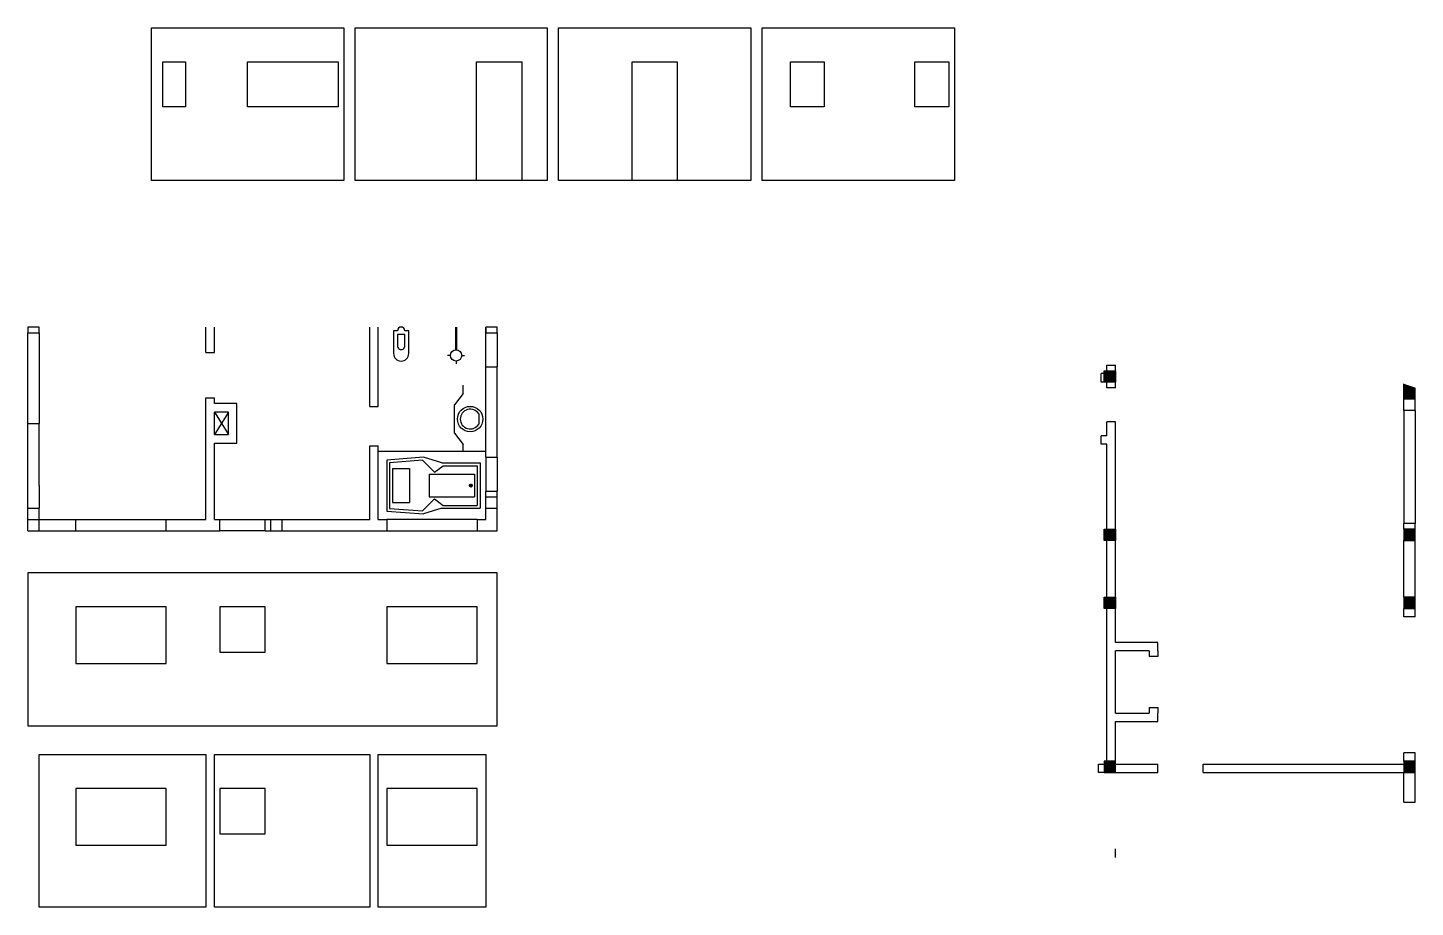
# Model space of a CAD drawing. Header units: inches. Extents: x 9 to 2463, y -537 to 1017.
import ezdxf

# ---------------------------------------------------------------- set-up
doc = ezdxf.new("R2010")
doc.units = ezdxf.units.IN
doc.header["$MEASUREMENT"] = 0
for name, color, linetype in [('Paredes PB', 6, 'Continuous'), ('Texturas', 1, 'Continuous'), ('Vista PB', 2, 'Continuous')]:
    doc.layers.add(name, color=color, linetype=linetype)

# ---------------------------------------------------------------- blocks, each defined once
blk = doc.blocks.new('Bacia Sanitária')
at = {"layer": 'Texturas'}
for points in [[(-49, 50), (-49, 100), (-349, 100)], [(-253, -50), (-99, -50), (-99, 50), (-253, 50)], [(-349, -100), (-49, -100), (-49, -50)]]:
    blk.add_lwpolyline(points, dxfattribs=at)
for centre, radius, start, end in [((-349, 0), 100, 90, 270), ((-248, 0), 50.2, 84.5474, 275.4526), ((-50, 0), 50, 271.7125, 88.2875)]:
    blk.add_arc(centre, radius, start, end, dxfattribs=at)

msp = doc.modelspace()

# ---------------------------------------------------------------- hatches: boundary and pattern name
at = {"layer": 'Paredes PB'}
for points in [[(1932.6, 410.7), (1912.6, 410.7), (1912.6, 390.7), (1932.6, 390.7)], [(2462, 381.4), (2442, 388.2), (2442, 361.4), (2462, 361.4)], [(1932.6, 130.7), (1912.6, 130.7), (1912.6, 110.7), (1932.6, 110.7)], [(2442.6, 110.7), (2462.6, 110.7), (2462.6, 130.7), (2442.6, 130.7)], [(1932.6, 10.7), (1912.6, 10.7), (1912.6, -9.3), (1932.6, -9.3)], [(2442.6, 10.7), (2442.6, -9.3), (2462.6, -9.3), (2462.6, 10.7)], [(1912.6, -279.3), (1912.6, -299.3), (1932.6, -299.3), (1932.6, -279.3)], [(2462.6, -299.3), (2462.6, -279.3), (2442.6, -279.3), (2442.6, -299.3)]]:
    msp.add_hatch(color=256, dxfattribs=at).paths.add_polyline_path(points)

# ---------------------------------------------------------------- linework, layer by layer
for points in [[(227.5, 1017.2), (567.5, 1017.2), (567.5, 747.2), (227.5, 747.2)], [(587.5, 1017.2), (927.5, 1017.2), (927.5, 747.2), (587.5, 747.2)], [(947.5, 1017.2), (1287.5, 1017.2), (1287.5, 747.2), (947.5, 747.2)], [(1307.5, 1017.2), (1647.5, 1017.2), (1647.5, 747.2), (1307.5, 747.2)], [(247.5, 957.2), (287.5, 957.2), (287.5, 877.2), (247.5, 877.2)], [(397.5, 957.2), (557.5, 957.2), (557.5, 877.2), (397.5, 877.2)], [(882.5, 747.2), (802.5, 747.2), (802.5, 957.2), (882.5, 957.2)], [(1157.5, 747.2), (1077.5, 747.2), (1077.5, 957.2), (1157.5, 957.2)], [(1357.5, 957.2), (1417.5, 957.2), (1417.5, 877.2), (1357.5, 877.2)], [(1637.5, 877.2), (1577.5, 877.2), (1577.5, 957.2), (1637.5, 957.2)], [(28.7, 488.1), (8.7, 488.1), (8.7, 478.1), (28.7, 478.1)], [(838.7, 488.1), (818.7, 488.1), (818.7, 478.1), (838.7, 478.1)], [(838.7, 53.6), (8.7, 53.6), (8.7, -216.4), (838.7, -216.4)], [(93.7, -106.4), (253.7, -106.4), (253.7, -6.4), (93.7, -6.4)], [(348.7, -86.4), (428.7, -86.4), (428.7, -6.4), (348.7, -6.4)], [(643.7, -106.4), (803.7, -106.4), (803.7, -6.4), (643.7, -6.4)], [(323.7, -537.2), (28.7, -537.2), (28.7, -267.2), (323.7, -267.2)], [(338.7, -267.2), (613.7, -267.2), (613.7, -537.2), (338.7, -537.2)], [(628.7, -267.2), (818.7, -267.2), (818.7, -537.2), (628.7, -537.2)], [(93.7, -427.2), (253.7, -427.2), (253.7, -327.2), (93.7, -327.2)], [(348.7, -407.2), (428.7, -407.2), (428.7, -327.2), (348.7, -327.2)], [(643.7, -427.2), (803.7, -427.2), (803.7, -327.2), (643.7, -327.2)]]:
    msp.add_lwpolyline(points, close=True)
for p, q in [((8.7, 478.1), (28.7, 478.1)), ((323.7, 443.1), (323.7, 488.1)), ((338.7, 443.1), (338.7, 488.1)), ((613.7, 348.1), (613.7, 488.1)), ((628.7, 348.1), (628.7, 488.1)), ((818.7, 478.1), (818.7, 488.1)), ((818.7, 478.1), (838.7, 478.1)), ((323.7, 443.1), (338.7, 443.1)), ((818.7, 258.1), (818.7, 418.1)), ((818.7, 418.1), (838.7, 418.1)), ((838.7, 258.1), (838.7, 418.1)), ((1917.2, 411), (1917.2, 421)), ((1932.2, 411), (1932.2, 421)), ((1912.2, 406), (1907.2, 406)), ((1907.2, 391), (1907.2, 406)), ((1912.2, 391), (1907.2, 391)), ((1917.2, 381), (1917.2, 391)), ((1932.2, 381), (1932.2, 391)), ((2442.2, 361), (2442.2, 387.8)), ((2462.2, 361), (2462.2, 381)), ((323.7, 148.1), (323.7, 363.1)), ((323.7, 363.1), (338.7, 363.1)), ((338.7, 353.1), (338.7, 363.1)), ((378.7, 353.1), (338.7, 353.1)), ((378.7, 283.1), (378.7, 353.1)), ((613.7, 348.1), (628.7, 348.1)), ((2442.2, 341), (2442.2, 361)), ((2462.2, 361), (2442.2, 361)), ((2462.2, 341), (2462.2, 361)), ((363.7, 338.1), (338.7, 338.1)), ((338.7, 298.1), (338.7, 338.1)), ((363.7, 298.1), (363.7, 338.1)), ((1917.2, 296), (1917.2, 321)), ((1932.2, 131), (1932.2, 321)), ((8.7, 208.1), (8.7, 318.1)), ((8.7, 318.1), (28.7, 318.1)), ((28.7, 208.1), (28.7, 318.1)), ((338.7, 298.1), (363.7, 298.1)), ((1917.2, 296), (1907.2, 296)), ((1907.2, 281), (1907.2, 296)), ((338.7, 148.1), (338.7, 283.1)), ((338.7, 283.1), (378.7, 283.1)), ((613.7, 148.1), (613.7, 278.1)), ((613.7, 278.1), (628.7, 278.1)), ((628.7, 148.1), (628.7, 278.1)), ((1917.2, 281), (1907.2, 281)), ((1917.2, 131), (1917.2, 281)), ((818.7, 258.1), (838.7, 258.1)), ((818.7, 148.1), (818.7, 198.1)), ((818.7, 198.1), (838.7, 198.1)), ((838.7, 128.1), (838.7, 198.1)), ((818.7, 188.1), (838.7, 188.1)), ((8.7, 128.1), (8.7, 168.1)), ((8.7, 168.1), (28.7, 168.1)), ((8.7, 148.1), (93.7, 148.1)), ((28.7, 128.1), (28.7, 168.1)), ((93.7, 128.1), (93.7, 148.1)), ((253.7, 128.1), (253.7, 148.1)), ((253.7, 148.1), (323.7, 148.1)), ((338.7, 148.1), (348.7, 148.1)), ((348.7, 128.1), (348.7, 148.1)), ((428.7, 128.1), (428.7, 148.1)), ((428.7, 148.1), (613.7, 148.1)), ((438.7, 128.1), (438.7, 148.1)), ((458.7, 128.1), (458.7, 148.1)), ((628.7, 148.1), (643.7, 148.1)), ((643.7, 148.1), (643.7, 128.1)), ((803.7, 148.1), (803.7, 128.1)), ((803.7, 148.1), (818.7, 148.1)), ((818.7, 168.1), (838.7, 168.1)), ((8.7, 128.1), (93.7, 128.1)), ((253.7, 128.1), (348.7, 128.1)), ((428.7, 128.1), (643.7, 128.1)), ((803.7, 128.1), (838.7, 128.1)), ((2442.2, 131), (2442.2, 141)), ((2462.2, 131), (2462.2, 141)), ((1917.2, 11), (1917.2, 111)), ((1932.2, 11), (1932.2, 111)), ((2442.2, 11), (2442.2, 111)), ((2462.2, 11), (2462.2, 111)), ((1917.2, -69), (1917.2, -9)), ((1932.2, -69), (1932.2, -9)), ((2442.2, -24), (2442.2, -9)), ((2462.2, -24), (2462.2, -9)), ((1917.2, -209), (1917.2, -69)), ((2007.2, -69), (1932.2, -69)), ((2007.2, -84), (2007.2, -69)), ((1992.2, -84), (1932.2, -84)), ((1932.2, -194), (1932.2, -84)), ((1992.2, -84), (1992.2, -94)), ((2007.2, -94), (1992.2, -94)), ((2007.2, -84), (2007.2, -94)), ((1932.2, -194), (1992.2, -194)), ((1992.2, -184), (1992.2, -194)), ((1992.2, -184), (2007.2, -184)), ((2007.2, -184), (2007.2, -194)), ((2007.2, -209), (2007.2, -194)), ((1917.2, -279), (1917.2, -209)), ((1932.2, -279), (1932.2, -209)), ((1932.2, -209), (2007.2, -209)), ((2442.2, -279), (2442.2, -264)), ((2462.2, -279), (2462.2, -264)), ((1902.2, -284), (1912.2, -284)), ((1902.2, -299), (1902.2, -284)), ((1932.2, -284), (2007.2, -284)), ((2007.2, -299), (2007.2, -284)), ((2087.2, -284), (2442.2, -284)), ((2087.2, -299), (2087.2, -284)), ((1912.2, -299), (1902.2, -299)), ((1932.2, -299), (2007.2, -299)), ((2087.2, -299), (2442.2, -299)), ((2442.2, -351.5), (2442.2, -299)), ((2462.2, -351.5), (2462.2, -299)), ((2442.2, -351.5), (2462.2, -351.5)), ((1932.2, -449), (1932.2, -434))]:
    msp.add_line(p, q, dxfattribs=at)
for points in [[(1917.2, 421), (1932.2, 421)], [(1932.2, 381), (1917.2, 381)], [(1932.2, 321), (1917.2, 321)], [(2462.2, 341), (2442.2, 341)], [(2462.2, 141), (2442.2, 141)], [(2462.2, -24), (2442.2, -24)], [(2462.2, -264), (2442.2, -264)]]:
    msp.add_lwpolyline(points, dxfattribs=at)
for points in [[(1932.2, 391), (1912.2, 391), (1912.2, 411), (1932.2, 411)], [(1932.2, 111), (1912.2, 111), (1912.2, 131), (1932.2, 131)], [(2442.2, 111), (2462.2, 111), (2462.2, 131), (2442.2, 131)], [(1932.2, -9), (1912.2, -9), (1912.2, 11), (1932.2, 11)], [(2442.2, -9), (2462.2, -9), (2462.2, 11), (2442.2, 11)], [(1912.2, -299), (1932.2, -299), (1932.2, -279), (1912.2, -279)], [(2442.2, -299), (2462.2, -299), (2462.2, -279), (2442.2, -279)]]:
    msp.add_lwpolyline(points, close=True, dxfattribs=at)
at = {"layer": 'Texturas'}
for p, q in [((765.2, 488.1), (765.2, 448.1)), ((767.2, 488.1), (767.2, 448.1)), ((756.2, 438.1), (751.2, 438.1)), ((766.2, 428.1), (766.2, 423.1)), ((776.2, 438.1), (781.2, 438.1)), ((778.7, 370.6), (763.7, 350.6)), ((778.7, 370.6), (778.7, 385.6)), ((763.7, 300.6), (763.7, 350.6)), ((338.7, 338.1), (363.7, 298.1)), ((363.7, 338.1), (338.7, 298.1)), ((806.2, 334.6), (806.2, 316.6)), ((763.7, 300.6), (778.7, 280.6)), ((778.7, 268.1), (778.7, 280.6)), ((818.7, 268.1), (628.7, 268.1)), ((708.7, 258.1), (643.7, 253.1)), ((643.7, 253.1), (643.7, 163.1)), ((706.8, 253), (648.7, 248.5)), ((648.7, 248.5), (648.7, 167.7)), ((728.3, 231.5), (706.8, 253)), ((741.3, 248.1), (708.7, 258.1)), ((741.3, 248.1), (808.7, 248.1)), ((808.7, 248.1), (808.7, 168.1)), ((653.7, 238.1), (683.7, 238.1)), ((653.7, 238.1), (653.7, 178.1)), ((683.7, 238.1), (683.7, 178.1)), ((718.7, 228.1), (798.7, 228.1)), ((718.7, 228.1), (718.7, 188.1)), ((728.3, 231.5), (743.1, 243.1)), ((743.1, 243.1), (803.7, 243.1)), ((798.7, 228.1), (798.7, 188.1)), ((803.7, 243.1), (803.7, 173.1)), ((796, 208.1), (788.7, 208.1)), ((792.2, 211.4), (792.2, 204.9)), ((653.7, 178.1), (683.7, 178.1)), ((728.3, 184.8), (706.8, 163.3)), ((718.7, 188.1), (798.7, 188.1)), ((728.3, 184.8), (743.1, 173.1)), ((743.1, 173.1), (803.7, 173.1)), ((643.7, 163.1), (708.7, 158.1)), ((648.7, 167.7), (706.8, 163.3)), ((741.3, 168.1), (708.7, 158.1)), ((741.3, 168.1), (808.7, 168.1))]:
    msp.add_line(p, q, dxfattribs=at)
for centre, radius in [((766.2, 438.1), 10), ((791.2, 325.6), 22.5), ((792.2, 208.1), 2.5), ((792.2, 208.1), 1.5)]:
    msp.add_circle(centre, radius, dxfattribs=at)
msp.add_arc((791.2, 325.6), 17.5, 31.0027, 328.9973, dxfattribs=at)
at = {"layer": 'Vista PB'}
for p, q in [((8.7, 318.1), (8.7, 478.1)), ((28.7, 478.1), (28.7, 318.1)), ((818.7, 418.1), (818.7, 478.1)), ((838.7, 478.1), (838.7, 418.1)), ((2442.2, 341), (2442.2, 141)), ((2462.2, 341), (2462.2, 141)), ((818.7, 258.1), (818.7, 198.1)), ((838.7, 258.1), (838.7, 198.1)), ((8.7, 168.1), (8.7, 208.1)), ((28.7, 208.1), (28.7, 168.1)), ((93.7, 148.1), (253.7, 148.1)), ((348.7, 148.1), (428.7, 148.1)), ((803.7, 148.1), (643.7, 148.1)), ((93.7, 128.1), (253.7, 128.1)), ((428.7, 128.1), (348.7, 128.1)), ((643.7, 128.1), (803.7, 128.1))]:
    msp.add_line(p, q, dxfattribs=at)

# ---------------------------------------------------------------- block references
at = {"layer": 'Paredes PB', "xscale": 0.1337710642446019, "yscale": 0.1337710642446019, "zscale": 0.1337710642446019, "rotation": 90}
msp.add_blockref('Bacia Sanitária', (669.1, 488.3), dxfattribs=at)

doc.saveas('drawing.dxf')
